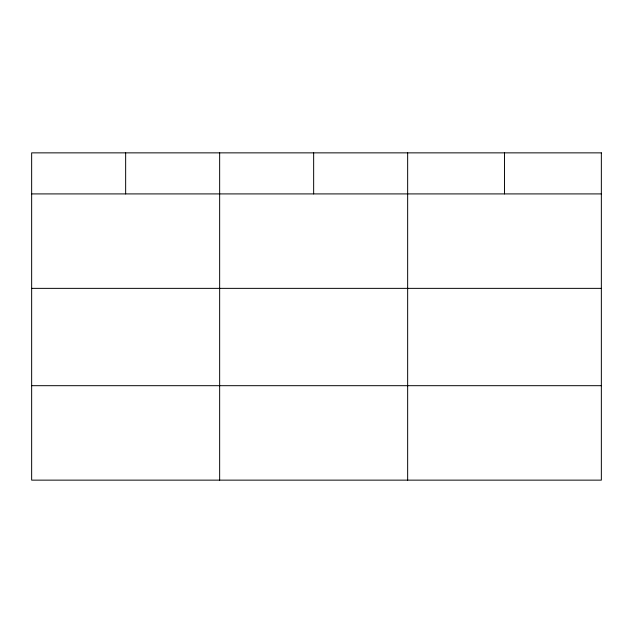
<?xml version="1.0" encoding="UTF-8"?>
<svg xmlns="http://www.w3.org/2000/svg" width="633" height="633" viewBox="0 0 633 633"><rect width="100%" height="100%" fill="white"/><g stroke="black" fill="none" stroke-linecap="round" stroke-linejoin="round"><path stroke-width="0.95" d="M31.65 193.912L601.35 193.912M31.65 288.363L601.35 288.363M31.65 385.687L601.35 385.687M504.501 152.862L504.501 193.912M407.652 152.862L407.652 480.138M313.651 152.862L313.651 193.912M219.651 152.862L219.651 480.138M125.651 152.862L125.651 193.912M601.35 152.862L31.65 152.862L31.65 480.138L601.35 480.138L601.35 152.862"/></g></svg>
